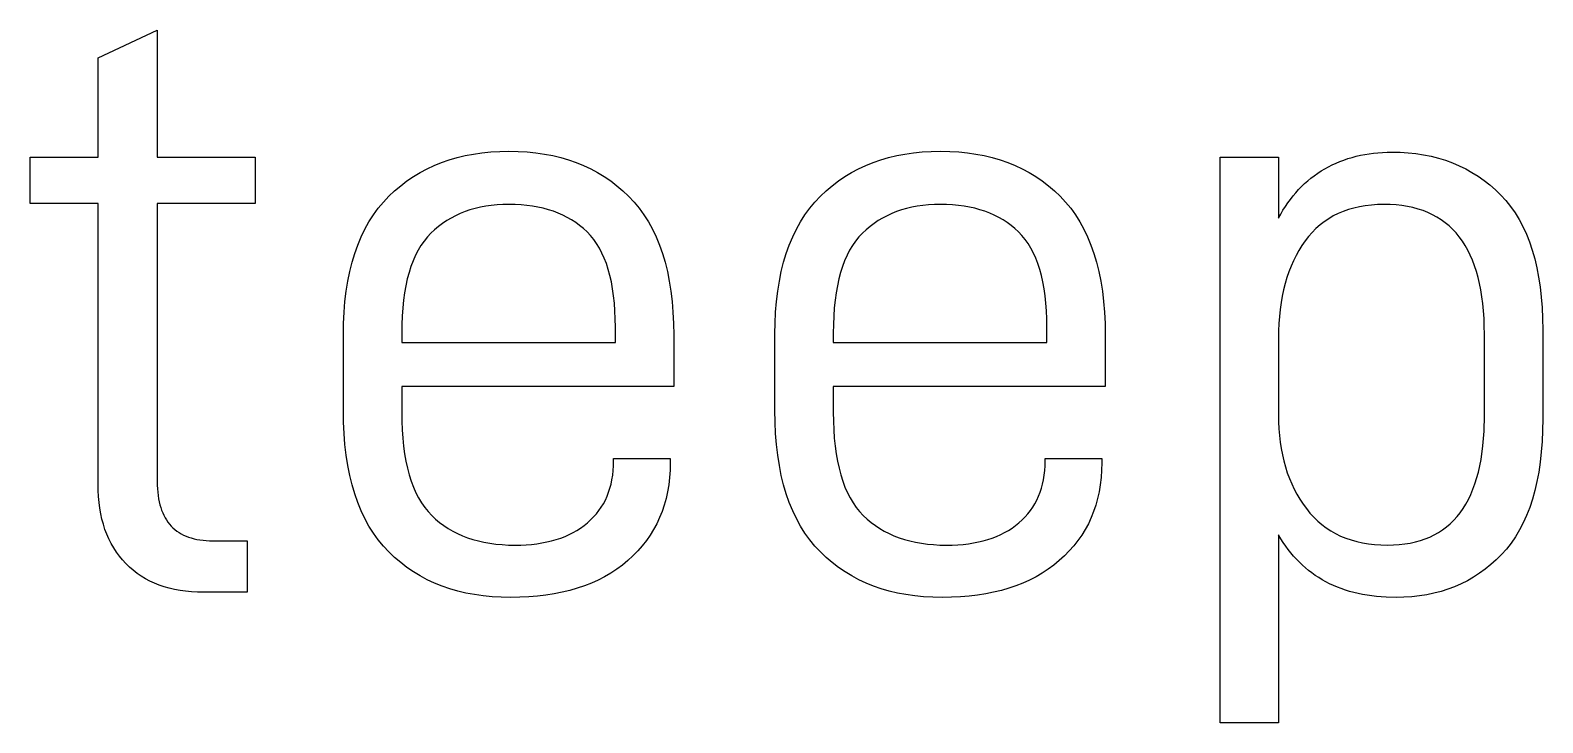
# Model space of a CAD drawing. Header units: millimetres. Extents: x 120 to 180, y -156 to -28.
# Drawn here: x 154.647 to 159.312, y -104.126 to -101.991 of the extents above; entities that cross this region are included whole.
import ezdxf

# ---------------------------------------------------------------- set-up
doc = ezdxf.new("R2010")
doc.units = ezdxf.units.MM
doc.layers.add('F.Silkscreen', color=41, linetype='CONTINUOUS', true_color=0xf2eda1)

msp = doc.modelspace()

# ---------------------------------------------------------------- linework, layer by layer
at = {"layer": 'F.Silkscreen', "linetype": 'CONTINUOUS'}
for p, q in [((154.856292, -102.075281), (155.038854, -101.990607)), ((155.038854, -101.990607), (155.038854, -102.38219)), ((154.856292, -102.38219), (154.856292, -102.075281)), ((154.647273, -102.525096), (154.647273, -102.38219)), ((154.647273, -102.38219), (154.856292, -102.38219)), ((155.038854, -102.38219), (155.34048, -102.38219)), ((155.34048, -102.38219), (155.34048, -102.525096)), ((155.939423, -102.390272), (155.963634, -102.38322)), ((155.963634, -102.38322), (155.988547, -102.377254)), ((155.988547, -102.377254), (156.014163, -102.372372)), ((156.014163, -102.372372), (156.040482, -102.368575)), ((156.040482, -102.368575), (156.067502, -102.365863)), ((156.067502, -102.365863), (156.095224, -102.364236)), ((156.095224, -102.364236), (156.123647, -102.363694)), ((156.123647, -102.363694), (156.152064, -102.364236)), ((156.152064, -102.364236), (156.179768, -102.365863)), ((156.179768, -102.365863), (156.206759, -102.368575)), ((156.206759, -102.368575), (156.233037, -102.372372)), ((156.233037, -102.372372), (156.258601, -102.377254)), ((156.258601, -102.377254), (156.283453, -102.38322)), ((156.283453, -102.38322), (156.307591, -102.390272)), ((157.270279, -102.390272), (157.294489, -102.38322)), ((157.294489, -102.38322), (157.319403, -102.377254)), ((157.319403, -102.377254), (157.345019, -102.372372)), ((157.345019, -102.372372), (157.371337, -102.368575)), ((157.371337, -102.368575), (157.398357, -102.365863)), ((157.398357, -102.365863), (157.426079, -102.364236)), ((157.426079, -102.364236), (157.454501, -102.363694)), ((157.454501, -102.363694), (157.482918, -102.364236)), ((157.482918, -102.364236), (157.510622, -102.365863)), ((157.510622, -102.365863), (157.537613, -102.368575)), ((157.537613, -102.368575), (157.563891, -102.372372)), ((157.563891, -102.372372), (157.589455, -102.377254)), ((157.589455, -102.377254), (157.614307, -102.38322)), ((157.614307, -102.38322), (157.638445, -102.390272)), ((158.317044, -102.940485), (158.317044, -102.38219)), ((158.317044, -102.38219), (158.496961, -102.38219)), ((158.496961, -102.38219), (158.496961, -102.57007)), ((158.6987, -102.390714), (158.711087, -102.386482)), ((158.711087, -102.386482), (158.723678, -102.382653)), ((158.723678, -102.382653), (158.736474, -102.379228)), ((158.736474, -102.379228), (158.749475, -102.376205)), ((158.749475, -102.376205), (158.76268, -102.373586)), ((158.76268, -102.373586), (158.77609, -102.371369)), ((158.77609, -102.371369), (158.789705, -102.369556)), ((158.789705, -102.369556), (158.803524, -102.368145)), ((158.803524, -102.368145), (158.817548, -102.367137)), ((158.817548, -102.367137), (158.831777, -102.366533)), ((158.831777, -102.366533), (158.84621, -102.366331)), ((158.84621, -102.366331), (158.871706, -102.366848)), ((158.871706, -102.366848), (158.896602, -102.368398)), ((158.896602, -102.368398), (158.920896, -102.370982)), ((158.920896, -102.370982), (158.94459, -102.374599)), ((158.94459, -102.374599), (158.967685, -102.37925)), ((158.967685, -102.37925), (158.99018, -102.384934)), ((158.99018, -102.384934), (159.012075, -102.391652)), ((155.82893, -102.441814), (155.849619, -102.429334)), ((155.849619, -102.429334), (155.871014, -102.41794)), ((155.871014, -102.41794), (155.893113, -102.407632)), ((155.893113, -102.407632), (155.915916, -102.39841)), ((155.915916, -102.39841), (155.939423, -102.390272)), ((156.307591, -102.390272), (156.331016, -102.39841)), ((156.331016, -102.39841), (156.353728, -102.407632)), ((156.353728, -102.407632), (156.375727, -102.41794)), ((156.375727, -102.41794), (156.397013, -102.429334)), ((156.397013, -102.429334), (156.417585, -102.441814)), ((157.159786, -102.441814), (157.180475, -102.429334)), ((157.180475, -102.429334), (157.20187, -102.41794)), ((157.20187, -102.41794), (157.223969, -102.407632)), ((157.223969, -102.407632), (157.246772, -102.39841)), ((157.246772, -102.39841), (157.270279, -102.390272)), ((157.638445, -102.390272), (157.66187, -102.39841)), ((157.66187, -102.39841), (157.684582, -102.407632)), ((157.684582, -102.407632), (157.70658, -102.41794)), ((157.70658, -102.41794), (157.727866, -102.429334)), ((157.727866, -102.429334), (157.748438, -102.441814)), ((158.607364, -102.438985), (158.617897, -102.431579)), ((158.617897, -102.431579), (158.628721, -102.424556)), ((158.628721, -102.424556), (158.639837, -102.417917)), ((158.639837, -102.417917), (158.6512, -102.41167)), ((158.6512, -102.41167), (158.662768, -102.405826)), ((158.662768, -102.405826), (158.674541, -102.400386)), ((158.674541, -102.400386), (158.686518, -102.395348)), ((158.686518, -102.395348), (158.6987, -102.390714)), ((159.012075, -102.391652), (159.033372, -102.399403)), ((159.033372, -102.399403), (159.05407, -102.408188)), ((159.05407, -102.408188), (159.074171, -102.418006)), ((159.074171, -102.418006), (159.093673, -102.428857)), ((159.093673, -102.428857), (159.112579, -102.440742)), ((155.771096, -102.485768), (155.789668, -102.47003)), ((155.789668, -102.47003), (155.808946, -102.455379)), ((155.808946, -102.455379), (155.82893, -102.441814)), ((156.417585, -102.441814), (156.437445, -102.455379)), ((156.437445, -102.455379), (156.456591, -102.47003)), ((156.456591, -102.47003), (156.475024, -102.485768)), ((157.101952, -102.485768), (157.120524, -102.47003)), ((157.120524, -102.47003), (157.139802, -102.455379)), ((157.139802, -102.455379), (157.159786, -102.441814)), ((157.748438, -102.441814), (157.768297, -102.455379)), ((157.768297, -102.455379), (157.787444, -102.47003)), ((157.787444, -102.47003), (157.805876, -102.485768)), ((158.559072, -102.481756), (158.568148, -102.472437)), ((158.568148, -102.472437), (158.577515, -102.4635)), ((158.577515, -102.4635), (158.587173, -102.454946)), ((158.587173, -102.454946), (158.597123, -102.446774)), ((158.597123, -102.446774), (158.607364, -102.438985)), ((159.112579, -102.440742), (159.130887, -102.453661)), ((159.130887, -102.453661), (159.148599, -102.467613)), ((159.148599, -102.467613), (159.165715, -102.482598)), ((154.856292, -102.525096), (154.647273, -102.525096)), ((154.856292, -103.390265), (154.856292, -102.525096)), ((155.34048, -102.525096), (155.038854, -102.525096)), ((155.038854, -102.525096), (155.038854, -103.382318)), ((155.720389, -102.539648), (155.736264, -102.520535)), ((155.736264, -102.520535), (155.75323, -102.502591)), ((155.75323, -102.502591), (155.771096, -102.485768)), ((156.123647, -102.527733), (156.105034, -102.528079)), ((156.142585, -102.528064), (156.123647, -102.527733)), ((156.475024, -102.485768), (156.492744, -102.502591)), ((156.492744, -102.502591), (156.509564, -102.520535)), ((156.509564, -102.520535), (156.5253, -102.539648)), ((157.051245, -102.539648), (157.06712, -102.520535)), ((157.06712, -102.520535), (157.084087, -102.502591)), ((157.084087, -102.502591), (157.101952, -102.485768)), ((157.454501, -102.527733), (157.435889, -102.528079)), ((157.47344, -102.528064), (157.454501, -102.527733)), ((157.805876, -102.485768), (157.823596, -102.502591)), ((157.823596, -102.502591), (157.840417, -102.520535)), ((157.840417, -102.520535), (157.856152, -102.539648)), ((158.518067, -102.534088), (158.525685, -102.522857)), ((158.525685, -102.522857), (158.533595, -102.512009)), ((158.533595, -102.512009), (158.541796, -102.501542)), ((158.541796, -102.501542), (158.550288, -102.491458)), ((158.550288, -102.491458), (158.559072, -102.481756)), ((158.822398, -102.527733), (158.80252, -102.528172)), ((158.841444, -102.528123), (158.822398, -102.527733)), ((159.165715, -102.482598), (159.182235, -102.498617)), ((159.182235, -102.498617), (159.197949, -102.515742)), ((159.197949, -102.515742), (159.212646, -102.534046)), ((155.691917, -102.581379), (155.705607, -102.559929)), ((155.705607, -102.559929), (155.720389, -102.539648)), ((155.945081, -102.569616), (155.931695, -102.577578)), ((155.958941, -102.562347), (155.945081, -102.569616)), ((155.973274, -102.555771), (155.958941, -102.562347)), ((155.98808, -102.549886), (155.973274, -102.555771)), ((156.003362, -102.544694), (155.98808, -102.549886)), ((156.019118, -102.540194), (156.003362, -102.544694)), ((156.035349, -102.536387), (156.019118, -102.540194)), ((156.052056, -102.533271), (156.035349, -102.536387)), ((156.069239, -102.530848), (156.052056, -102.533271)), ((156.086898, -102.529118), (156.069239, -102.530848)), ((156.105034, -102.528079), (156.086898, -102.529118)), ((156.161003, -102.529055), (156.142585, -102.528064)), ((156.178901, -102.530708), (156.161003, -102.529055)), ((156.196279, -102.533022), (156.178901, -102.530708)), ((156.213138, -102.535997), (156.196279, -102.533022)), ((156.229477, -102.539634), (156.213138, -102.535997)), ((156.245299, -102.543933), (156.229477, -102.539634)), ((156.260602, -102.548893), (156.245299, -102.543933)), ((156.275387, -102.554515), (156.260602, -102.548893)), ((156.289655, -102.560799), (156.275387, -102.554515)), ((156.303406, -102.567745), (156.289655, -102.560799)), ((156.316641, -102.575352), (156.303406, -102.567745)), ((156.5253, -102.539648), (156.53995, -102.559929)), ((156.53995, -102.559929), (156.553515, -102.581379)), ((157.022773, -102.581379), (157.036463, -102.559929)), ((157.036463, -102.559929), (157.051245, -102.539648)), ((157.275938, -102.569616), (157.262552, -102.577578)), ((157.289797, -102.562347), (157.275938, -102.569616)), ((157.30413, -102.555771), (157.289797, -102.562347)), ((157.318937, -102.549886), (157.30413, -102.555771)), ((157.334218, -102.544694), (157.318937, -102.549886)), ((157.349974, -102.540194), (157.334218, -102.544694)), ((157.366205, -102.536387), (157.349974, -102.540194)), ((157.382912, -102.533271), (157.366205, -102.536387)), ((157.400094, -102.530848), (157.382912, -102.533271)), ((157.417753, -102.529118), (157.400094, -102.530848)), ((157.435889, -102.528079), (157.417753, -102.529118)), ((157.491858, -102.529055), (157.47344, -102.528064)), ((157.509756, -102.530708), (157.491858, -102.529055)), ((157.527134, -102.533022), (157.509756, -102.530708)), ((157.543993, -102.535997), (157.527134, -102.533022)), ((157.560333, -102.539634), (157.543993, -102.535997)), ((157.576154, -102.543933), (157.560333, -102.539634)), ((157.591457, -102.548893), (157.576154, -102.543933)), ((157.606242, -102.554515), (157.591457, -102.548893)), ((157.62051, -102.560799), (157.606242, -102.554515)), ((157.634261, -102.567745), (157.62051, -102.560799)), ((157.647495, -102.575352), (157.634261, -102.567745)), ((157.856152, -102.539648), (157.870802, -102.559929)), ((157.870802, -102.559929), (157.884368, -102.581379)), ((158.496961, -102.57007), (158.503705, -102.557694)), ((158.503705, -102.557694), (158.51074, -102.5457)), ((158.51074, -102.5457), (158.518067, -102.534088)), ((158.651674, -102.57166), (158.638017, -102.580885)), ((158.66595, -102.563314), (158.651674, -102.57166)), ((158.680845, -102.555846), (158.66595, -102.563314)), ((158.696361, -102.549257), (158.680845, -102.555846)), ((158.712497, -102.543547), (158.696361, -102.549257)), ((158.729255, -102.538715), (158.712497, -102.543547)), ((158.746636, -102.534761), (158.729255, -102.538715)), ((158.76464, -102.531687), (158.746636, -102.534761)), ((158.783267, -102.52949), (158.76464, -102.531687)), ((158.80252, -102.528172), (158.783267, -102.52949)), ((158.859885, -102.529294), (158.841444, -102.528123)), ((158.877721, -102.531244), (158.859885, -102.529294)), ((158.894952, -102.533975), (158.877721, -102.531244)), ((158.911579, -102.537486), (158.894952, -102.533975)), ((158.927602, -102.541778), (158.911579, -102.537486)), ((158.943019, -102.54685), (158.927602, -102.541778)), ((158.957832, -102.552702), (158.943019, -102.54685)), ((158.972041, -102.559334), (158.957832, -102.552702)), ((158.985645, -102.566746), (158.972041, -102.559334)), ((158.998644, -102.574939), (158.985645, -102.566746)), ((159.212646, -102.534046), (159.226326, -102.553528)), ((159.226326, -102.553528), (159.238991, -102.574188)), ((159.238991, -102.574188), (159.250641, -102.596027)), ((155.667816, -102.627784), (155.67932, -102.603998)), ((155.67932, -102.603998), (155.691917, -102.581379)), ((155.882877, -102.616346), (155.871968, -102.62794)), ((155.894373, -102.605615), (155.882877, -102.616346)), ((155.906342, -102.595577), (155.894373, -102.605615)), ((155.918782, -102.586231), (155.906342, -102.595577)), ((155.931695, -102.577578), (155.918782, -102.586231)), ((156.329359, -102.583623), (156.316641, -102.575352)), ((156.341561, -102.592555), (156.329359, -102.583623)), ((156.353248, -102.60215), (156.341561, -102.592555)), ((156.364419, -102.612407), (156.353248, -102.60215)), ((156.374992, -102.623475), (156.364419, -102.612407)), ((156.553515, -102.581379), (156.565995, -102.603998)), ((156.565995, -102.603998), (156.57739, -102.627784)), ((156.998673, -102.627784), (157.010176, -102.603998)), ((157.010176, -102.603998), (157.022773, -102.581379)), ((157.213733, -102.616346), (157.202825, -102.62794)), ((157.22523, -102.605615), (157.213733, -102.616346)), ((157.237198, -102.595577), (157.22523, -102.605615)), ((157.249639, -102.586231), (157.237198, -102.595577)), ((157.262552, -102.577578), (157.249639, -102.586231)), ((157.660213, -102.583623), (157.647495, -102.575352)), ((157.672415, -102.592555), (157.660213, -102.583623)), ((157.684102, -102.60215), (157.672415, -102.592555)), ((157.695274, -102.612407), (157.684102, -102.60215)), ((157.705847, -102.623475), (157.695274, -102.612407)), ((157.884368, -102.581379), (157.896847, -102.603998)), ((157.896847, -102.603998), (157.908242, -102.627784)), ((158.600748, -102.61383), (158.589557, -102.626569)), ((158.612554, -102.60197), (158.600748, -102.61383)), ((158.624977, -102.590988), (158.612554, -102.60197)), ((158.638017, -102.580885), (158.624977, -102.590988)), ((159.011039, -102.583912), (158.998644, -102.574939)), ((159.022829, -102.593665), (159.011039, -102.583912)), ((159.034014, -102.604199), (159.022829, -102.593665)), ((159.044595, -102.615513), (159.034014, -102.604199)), ((159.054571, -102.627607), (159.044595, -102.615513)), ((159.250641, -102.596027), (159.261276, -102.619044)), ((159.261276, -102.619044), (159.270896, -102.643239)), ((155.648091, -102.678862), (155.657406, -102.652739)), ((155.657406, -102.652739), (155.667816, -102.627784)), ((155.852271, -102.654198), (155.843482, -102.668861)), ((155.861767, -102.640558), (155.852271, -102.654198)), ((155.871968, -102.62794), (155.861767, -102.640558)), ((156.384883, -102.635515), (156.374992, -102.623475)), ((156.394092, -102.648526), (156.384883, -102.635515)), ((156.402618, -102.662509), (156.394092, -102.648526)), ((156.410463, -102.677464), (156.402618, -102.662509)), ((156.57739, -102.627784), (156.587699, -102.652739)), ((156.587699, -102.652739), (156.596923, -102.678862)), ((156.978948, -102.678862), (156.988263, -102.652739)), ((156.988263, -102.652739), (156.998673, -102.627784)), ((157.183128, -102.654198), (157.174339, -102.668861)), ((157.192624, -102.640558), (157.183128, -102.654198)), ((157.202825, -102.62794), (157.192624, -102.640558)), ((157.715738, -102.635515), (157.705847, -102.623475)), ((157.724946, -102.648526), (157.715738, -102.635515)), ((157.733473, -102.662509), (157.724946, -102.648526)), ((157.741317, -102.677464), (157.733473, -102.662509)), ((157.908242, -102.627784), (157.918552, -102.652739)), ((157.918552, -102.652739), (157.927776, -102.678862)), ((158.569034, -102.654532), (158.559732, -102.669467)), ((158.578981, -102.640187), (158.569034, -102.654532)), ((158.589557, -102.626569), (158.578981, -102.640187)), ((159.063943, -102.640481), (159.054571, -102.627607)), ((159.07271, -102.654136), (159.063943, -102.640481)), ((159.080872, -102.668571), (159.07271, -102.654136)), ((159.270896, -102.643239), (159.279501, -102.668612)), ((155.632743, -102.734614), (155.639869, -102.706154)), ((155.639869, -102.706154), (155.648091, -102.678862)), ((155.828018, -102.701255), (155.821343, -102.718986)), ((155.835397, -102.684546), (155.828018, -102.701255)), ((155.843482, -102.668861), (155.835397, -102.684546)), ((156.417625, -102.69339), (156.410463, -102.677464)), ((156.424106, -102.710288), (156.417625, -102.69339)), ((156.429904, -102.728158), (156.424106, -102.710288)), ((156.596923, -102.678862), (156.605062, -102.706154)), ((156.605062, -102.706154), (156.612116, -102.734614)), ((156.963601, -102.734614), (156.970727, -102.706154)), ((156.970727, -102.706154), (156.978948, -102.678862)), ((157.158875, -102.701255), (157.152201, -102.718986)), ((157.166254, -102.684546), (157.158875, -102.701255)), ((157.174339, -102.668861), (157.166254, -102.684546)), ((157.74848, -102.69339), (157.741317, -102.677464)), ((157.75496, -102.710288), (157.74848, -102.69339)), ((157.760758, -102.728158), (157.75496, -102.710288)), ((157.927776, -102.678862), (157.935915, -102.706154)), ((157.935915, -102.706154), (157.942969, -102.734614)), ((158.54306, -102.701107), (158.535689, -102.717812)), ((158.551074, -102.684992), (158.54306, -102.701107)), ((158.559732, -102.669467), (158.551074, -102.684992)), ((159.08843, -102.683786), (159.080872, -102.668571)), ((159.095383, -102.699781), (159.08843, -102.683786)), ((159.101732, -102.716557), (159.095383, -102.699781)), ((159.279501, -102.668612), (159.287093, -102.695164)), ((159.287093, -102.695164), (159.293671, -102.722893)), ((155.626712, -102.764242), (155.632743, -102.734614)), ((155.810107, -102.757516), (155.805544, -102.778316)), ((155.815373, -102.73774), (155.810107, -102.757516)), ((155.821343, -102.718986), (155.815373, -102.73774)), ((156.43502, -102.746999), (156.429904, -102.728158)), ((156.439454, -102.766812), (156.43502, -102.746999)), ((156.612116, -102.734614), (156.618085, -102.764242)), ((156.95757, -102.764242), (156.963601, -102.734614)), ((157.140964, -102.757516), (157.136401, -102.778316)), ((157.14623, -102.73774), (157.140964, -102.757516)), ((157.152201, -102.718986), (157.14623, -102.73774)), ((157.765874, -102.746999), (157.760758, -102.728158)), ((157.770308, -102.766812), (157.765874, -102.746999)), ((157.942969, -102.734614), (157.948937, -102.764242)), ((158.522876, -102.752992), (158.517433, -102.771466)), ((158.528961, -102.735107), (158.522876, -102.752992)), ((158.535689, -102.717812), (158.528961, -102.735107)), ((159.107476, -102.734113), (159.101732, -102.716557)), ((159.112615, -102.752449), (159.107476, -102.734113)), ((159.11715, -102.771566), (159.112615, -102.752449)), ((159.293671, -102.722893), (159.299236, -102.751801)), ((159.299236, -102.751801), (159.303789, -102.781886)), ((155.617938, -102.827001), (155.621777, -102.795037)), ((155.621777, -102.795037), (155.626712, -102.764242)), ((155.801684, -102.800138), (155.798526, -102.822983)), ((155.805544, -102.778316), (155.801684, -102.800138)), ((156.443205, -102.787597), (156.439454, -102.766812)), ((156.446275, -102.809353), (156.443205, -102.787597)), ((156.618085, -102.764242), (156.622968, -102.795037)), ((156.622968, -102.795037), (156.626767, -102.827001)), ((156.948796, -102.827001), (156.952635, -102.795037)), ((156.952635, -102.795037), (156.95757, -102.764242)), ((157.13254, -102.800138), (157.129383, -102.822983)), ((157.136401, -102.778316), (157.13254, -102.800138)), ((157.77406, -102.787597), (157.770308, -102.766812)), ((157.777129, -102.809353), (157.77406, -102.787597)), ((157.948937, -102.764242), (157.953821, -102.795037)), ((157.953821, -102.795037), (157.957619, -102.827001)), ((158.512632, -102.79053), (158.508472, -102.810184)), ((158.517433, -102.771466), (158.512632, -102.79053)), ((159.12108, -102.791462), (159.11715, -102.771566)), ((159.124405, -102.812139), (159.12108, -102.791462)), ((159.303789, -102.781886), (159.307329, -102.81315)), ((155.615195, -102.860133), (155.617938, -102.827001)), ((155.796072, -102.846851), (155.794318, -102.871742)), ((155.798526, -102.822983), (155.796072, -102.846851)), ((156.448662, -102.832081), (156.446275, -102.809353)), ((156.450368, -102.855781), (156.448662, -102.832081)), ((156.626767, -102.827001), (156.62948, -102.860133)), ((156.946053, -102.860133), (156.948796, -102.827001)), ((157.126928, -102.846851), (157.125175, -102.871742)), ((157.129383, -102.822983), (157.126928, -102.846851)), ((157.779517, -102.832081), (157.777129, -102.809353)), ((157.781222, -102.855781), (157.779517, -102.832081)), ((157.957619, -102.827001), (157.960332, -102.860133)), ((158.502075, -102.85126), (158.499837, -102.872682)), ((158.504953, -102.830427), (158.502075, -102.85126)), ((158.508472, -102.810184), (158.504953, -102.830427)), ((159.127126, -102.833597), (159.124405, -102.812139)), ((159.129242, -102.855834), (159.127126, -102.833597)), ((159.307329, -102.81315), (159.309857, -102.845591)), ((159.309857, -102.845591), (159.311374, -102.87921)), ((155.613082, -102.924591), (155.613549, -102.894433)), ((155.613549, -102.894433), (155.615195, -102.860133)), ((155.793267, -102.897655), (155.792917, -102.924591)), ((155.794318, -102.871742), (155.793267, -102.897655)), ((156.451391, -102.880452), (156.450368, -102.855781)), ((156.451732, -102.906095), (156.451391, -102.880452)), ((156.62948, -102.860133), (156.631108, -102.894433)), ((156.631108, -102.894433), (156.63165, -102.929901)), ((156.943941, -102.924591), (156.944407, -102.894433)), ((156.944407, -102.894433), (156.946053, -102.860133)), ((157.124123, -102.897655), (157.123773, -102.924591)), ((157.125175, -102.871742), (157.124123, -102.897655)), ((157.782245, -102.880452), (157.781222, -102.855781)), ((157.782586, -102.906095), (157.782245, -102.880452)), ((157.960332, -102.860133), (157.96196, -102.894433)), ((157.96196, -102.894433), (157.962503, -102.929901)), ((158.498239, -102.894694), (158.49728, -102.917295)), ((158.499837, -102.872682), (158.498239, -102.894694)), ((159.130754, -102.878852), (159.129242, -102.855834)), ((159.131661, -102.90265), (159.130754, -102.878852)), ((159.311374, -102.87921), (159.311879, -102.914007)), ((155.613, -102.929901), (155.613082, -102.924591)), ((155.613, -103.16272), (155.613, -102.929901)), ((155.792917, -102.924591), (155.792917, -102.953707)), ((156.451732, -102.953707), (156.451732, -102.906095)), ((156.63165, -102.929901), (156.63165, -103.08863)), ((156.943858, -102.929901), (156.943941, -102.924591)), ((156.943858, -103.16272), (156.943858, -102.929901)), ((157.123773, -102.924591), (157.123773, -102.953707)), ((157.782586, -102.953707), (157.782586, -102.906095)), ((157.962503, -102.929901), (157.962503, -103.08863)), ((158.317044, -104.125785), (158.317044, -102.940485)), ((158.49728, -102.917295), (158.496961, -102.940485)), ((158.496961, -102.940485), (158.496961, -103.175942)), ((159.131963, -102.927228), (159.131661, -102.90265)), ((159.131963, -103.178614), (159.131963, -102.927228)), ((159.311879, -102.914007), (159.311879, -103.189163)), ((155.792917, -102.953707), (156.451732, -102.953707)), ((157.123773, -102.953707), (157.782586, -102.953707)), ((156.63165, -103.08863), (155.792917, -103.08863)), ((155.792917, -103.08863), (155.792917, -103.16803)), ((157.962503, -103.08863), (157.123773, -103.08863)), ((157.123773, -103.08863), (157.123773, -103.16803)), ((155.613549, -103.199151), (155.613, -103.16272)), ((155.792917, -103.16803), (155.793279, -103.195935)), ((156.944407, -103.199151), (156.943858, -103.16272)), ((157.123773, -103.16803), (157.124136, -103.195935)), ((158.496961, -103.175942), (158.497296, -103.197848)), ((159.130794, -103.22699), (159.131963, -103.178614)), ((155.615195, -103.234363), (155.613549, -103.199151)), ((155.793279, -103.195935), (155.794367, -103.222776)), ((155.794367, -103.222776), (155.79618, -103.248554)), ((156.946053, -103.234363), (156.944407, -103.199151)), ((157.124136, -103.195935), (157.125223, -103.222776)), ((157.125223, -103.222776), (157.127036, -103.248554)), ((158.497296, -103.197848), (158.498301, -103.219247)), ((158.498301, -103.219247), (158.499976, -103.24014)), ((159.127288, -103.272246), (159.130794, -103.22699)), ((159.311383, -103.224286), (159.309895, -103.258209)), ((159.311879, -103.189163), (159.311383, -103.224286)), ((155.617938, -103.268356), (155.615195, -103.234363)), ((155.621777, -103.30113), (155.617938, -103.268356)), ((155.79618, -103.248554), (155.798717, -103.273269)), ((155.798717, -103.273269), (155.801978, -103.29692)), ((156.948796, -103.268356), (156.946053, -103.234363)), ((156.952635, -103.30113), (156.948796, -103.268356)), ((157.127036, -103.248554), (157.129573, -103.273269)), ((157.129573, -103.273269), (157.132834, -103.29692)), ((158.499976, -103.24014), (158.502323, -103.260526)), ((158.502323, -103.260526), (158.505341, -103.280406)), ((159.121444, -103.31438), (159.127288, -103.272246)), ((159.309895, -103.258209), (159.307414, -103.290933)), ((155.626712, -103.332685), (155.621777, -103.30113)), ((155.801978, -103.29692), (155.805963, -103.319506)), ((155.805963, -103.319506), (155.810671, -103.341029)), ((156.446125, -103.333822), (156.446441, -103.318812)), ((156.446441, -103.318812), (156.446441, -103.3109)), ((156.446441, -103.3109), (156.621066, -103.3109)), ((156.621066, -103.3109), (156.621066, -103.324122)), ((156.95757, -103.332685), (156.952635, -103.30113)), ((157.132834, -103.29692), (157.136819, -103.319506)), ((157.136819, -103.319506), (157.141526, -103.341029)), ((157.776977, -103.333822), (157.777293, -103.318812)), ((157.777293, -103.318812), (157.777293, -103.3109)), ((157.777293, -103.3109), (157.951919, -103.3109)), ((157.951919, -103.3109), (157.951919, -103.324122)), ((158.505341, -103.280406), (158.50903, -103.299779)), ((158.50903, -103.299779), (158.513392, -103.318645)), ((158.513392, -103.318645), (158.518426, -103.337005)), ((159.113264, -103.353393), (159.121444, -103.31438)), ((159.307414, -103.290933), (159.303942, -103.322458)), ((155.632743, -103.36302), (155.626712, -103.332685)), ((155.639869, -103.392135), (155.632743, -103.36302)), ((155.810671, -103.341029), (155.816102, -103.361487)), ((155.816102, -103.361487), (155.822255, -103.380882)), ((156.441385, -103.376371), (156.443596, -103.362602)), ((156.443596, -103.362602), (156.445176, -103.348419)), ((156.445176, -103.348419), (156.446125, -103.333822)), ((156.620555, -103.347311), (156.61902, -103.369923)), ((156.621066, -103.324122), (156.620555, -103.347311)), ((156.963601, -103.36302), (156.95757, -103.332685)), ((156.970727, -103.392135), (156.963601, -103.36302)), ((157.141526, -103.341029), (157.146957, -103.361487)), ((157.146957, -103.361487), (157.15311, -103.380882)), ((157.772237, -103.376371), (157.774449, -103.362602)), ((157.774449, -103.362602), (157.776029, -103.348419)), ((157.776029, -103.348419), (157.776977, -103.333822)), ((157.951407, -103.347311), (157.949872, -103.369923)), ((157.951919, -103.324122), (157.951407, -103.347311)), ((158.518426, -103.337005), (158.524132, -103.354858)), ((158.524132, -103.354858), (158.530512, -103.372205)), ((159.102748, -103.389285), (159.113264, -103.353393)), ((159.299477, -103.352784), (159.29402, -103.381911)), ((159.303942, -103.322458), (159.299477, -103.352784)), ((154.856627, -103.409511), (154.856292, -103.390265)), ((154.857632, -103.42823), (154.856627, -103.409511)), ((155.038854, -103.382318), (155.039022, -103.393549)), ((155.039022, -103.393549), (155.039527, -103.404424)), ((155.039527, -103.404424), (155.040368, -103.414942)), ((155.648091, -103.420031), (155.639869, -103.392135)), ((155.822255, -103.380882), (155.82913, -103.399211)), ((155.82913, -103.399211), (155.836727, -103.416476)), ((156.430966, -103.415196), (156.43507, -103.402668)), ((156.43507, -103.402668), (156.438543, -103.389726)), ((156.438543, -103.389726), (156.441385, -103.376371)), ((156.612881, -103.413412), (156.608276, -103.43429)), ((156.616462, -103.391957), (156.612881, -103.413412)), ((156.61902, -103.369923), (156.616462, -103.391957)), ((156.978948, -103.420031), (156.970727, -103.392135)), ((157.15311, -103.380882), (157.159985, -103.399211)), ((157.159985, -103.399211), (157.167582, -103.416476)), ((157.761819, -103.415196), (157.765922, -103.402668)), ((157.765922, -103.402668), (157.769395, -103.389726)), ((157.769395, -103.389726), (157.772237, -103.376371)), ((157.943733, -103.413412), (157.939129, -103.43429)), ((157.947315, -103.391957), (157.943733, -103.413412)), ((157.949872, -103.369923), (157.947315, -103.391957)), ((158.530512, -103.372205), (158.537566, -103.389046)), ((158.537566, -103.389046), (158.545294, -103.40538)), ((158.545294, -103.40538), (158.553696, -103.421208)), ((159.089896, -103.422057), (159.096614, -103.406061)), ((159.096614, -103.406061), (159.102748, -103.389285)), ((159.287571, -103.409838), (159.280129, -103.436567)), ((159.29402, -103.381911), (159.287571, -103.409838)), ((154.859308, -103.446423), (154.857632, -103.42823)), ((154.861654, -103.464089), (154.859308, -103.446423)), ((155.040368, -103.414942), (155.041545, -103.425104)), ((155.041545, -103.425104), (155.043058, -103.43491)), ((155.043058, -103.43491), (155.044908, -103.444359)), ((155.044908, -103.444359), (155.047093, -103.453451)), ((155.047093, -103.453451), (155.049615, -103.462187)), ((155.657406, -103.446707), (155.648091, -103.420031)), ((155.667816, -103.472163), (155.657406, -103.446707)), ((155.836727, -103.416476), (155.845045, -103.432676)), ((155.845045, -103.432676), (155.854084, -103.447811)), ((155.854084, -103.447811), (155.863843, -103.461881)), ((156.40826, -103.46117), (156.41488, -103.450297)), ((156.41488, -103.450297), (156.420871, -103.43901)), ((156.420871, -103.43901), (156.426233, -103.42731)), ((156.426233, -103.42731), (156.430966, -103.415196)), ((156.602648, -103.454589), (156.595998, -103.47431)), ((156.608276, -103.43429), (156.602648, -103.454589)), ((156.988263, -103.446707), (156.978948, -103.420031)), ((156.998673, -103.472163), (156.988263, -103.446707)), ((157.167582, -103.416476), (157.1759, -103.432676)), ((157.1759, -103.432676), (157.18494, -103.447811)), ((157.18494, -103.447811), (157.194699, -103.461881)), ((157.739112, -103.46117), (157.745732, -103.450297)), ((157.745732, -103.450297), (157.751724, -103.43901)), ((157.751724, -103.43901), (157.757086, -103.42731)), ((157.757086, -103.42731), (157.761819, -103.415196)), ((157.933502, -103.454589), (157.926851, -103.47431)), ((157.939129, -103.43429), (157.933502, -103.454589)), ((158.553696, -103.421208), (158.562772, -103.43653)), ((158.562772, -103.43653), (158.572524, -103.451346)), ((158.572524, -103.451346), (158.582952, -103.465656)), ((159.066238, -103.465361), (159.074708, -103.451707)), ((159.074708, -103.451707), (159.082594, -103.437272)), ((159.082594, -103.437272), (159.089896, -103.422057)), ((159.280129, -103.436567), (159.271696, -103.462096)), ((154.864672, -103.481228), (154.861654, -103.464089)), ((154.868361, -103.497841), (154.864672, -103.481228)), ((154.872723, -103.513927), (154.868361, -103.497841)), ((155.049615, -103.462187), (155.052473, -103.470567)), ((155.052473, -103.470567), (155.055667, -103.47859)), ((155.055667, -103.47859), (155.059197, -103.486256)), ((155.059197, -103.486256), (155.063062, -103.493566)), ((155.063062, -103.493566), (155.067264, -103.50052)), ((155.067264, -103.50052), (155.071801, -103.507117)), ((155.071801, -103.507117), (155.076674, -103.513357)), ((155.67932, -103.496399), (155.667816, -103.472163)), ((155.691917, -103.519416), (155.67932, -103.496399)), ((155.863843, -103.461881), (155.874323, -103.474885)), ((155.874323, -103.474885), (155.885522, -103.486824)), ((155.885522, -103.486824), (155.897363, -103.49788)), ((155.897363, -103.49788), (155.909768, -103.508223)), ((156.365743, -103.509329), (156.3755, -103.500525)), ((156.3755, -103.500525), (156.384631, -103.491307)), ((156.384631, -103.491307), (156.393135, -103.481675)), ((156.393135, -103.481675), (156.401011, -103.471629)), ((156.401011, -103.471629), (156.40826, -103.46117)), ((156.588324, -103.493453), (156.579626, -103.512017)), ((156.595998, -103.47431), (156.588324, -103.493453)), ((157.010176, -103.496399), (156.998673, -103.472163)), ((157.022773, -103.519416), (157.010176, -103.496399)), ((157.194699, -103.461881), (157.205179, -103.474885)), ((157.205179, -103.474885), (157.216378, -103.486824)), ((157.216378, -103.486824), (157.228219, -103.49788)), ((157.228219, -103.49788), (157.240623, -103.508223)), ((157.696595, -103.509329), (157.706353, -103.500525)), ((157.706353, -103.500525), (157.715484, -103.491307)), ((157.715484, -103.491307), (157.723988, -103.481675)), ((157.723988, -103.481675), (157.731864, -103.471629)), ((157.731864, -103.471629), (157.739112, -103.46117)), ((157.919177, -103.493453), (157.91048, -103.512017)), ((157.926851, -103.47431), (157.919177, -103.493453)), ((158.582952, -103.465656), (158.594021, -103.479273)), ((158.594021, -103.479273), (158.605697, -103.492012)), ((158.605697, -103.492012), (158.617981, -103.503872)), ((158.617981, -103.503872), (158.630874, -103.514854)), ((159.026523, -103.512177), (159.037327, -103.501644)), ((159.037327, -103.501644), (159.047548, -103.49033)), ((159.047548, -103.49033), (159.057185, -103.478236)), ((159.057185, -103.478236), (159.066238, -103.465361)), ((159.26227, -103.486426), (159.251852, -103.509557)), ((159.271696, -103.462096), (159.26227, -103.486426)), ((154.877757, -103.529487), (154.872723, -103.513927)), ((154.883464, -103.54452), (154.877757, -103.529487)), ((154.889844, -103.559026), (154.883464, -103.54452)), ((155.076674, -103.513357), (155.081883, -103.519241)), ((155.081883, -103.519241), (155.087427, -103.524768)), ((155.087427, -103.524768), (155.093307, -103.529939)), ((155.093307, -103.529939), (155.099522, -103.534753)), ((155.099522, -103.534753), (155.106073, -103.539211)), ((155.106073, -103.539211), (155.11296, -103.543312)), ((155.11296, -103.543312), (155.120181, -103.547056)), ((155.120181, -103.547056), (155.127738, -103.550444)), ((155.127738, -103.550444), (155.135631, -103.553476)), ((155.135631, -103.553476), (155.143858, -103.55615)), ((155.705607, -103.541212), (155.691917, -103.519416)), ((155.720389, -103.561788), (155.705607, -103.541212)), ((155.909768, -103.508223), (155.922735, -103.517851)), ((155.922735, -103.517851), (155.936264, -103.526767)), ((155.936264, -103.526767), (155.950355, -103.534968)), ((155.950355, -103.534968), (155.965005, -103.542456)), ((155.965005, -103.542456), (155.980216, -103.549231)), ((155.980216, -103.549231), (155.995985, -103.555293)), ((156.283266, -103.556347), (156.296513, -103.551242)), ((156.296513, -103.551242), (156.309273, -103.5456)), ((156.309273, -103.5456), (156.321544, -103.539421)), ((156.321544, -103.539421), (156.333327, -103.532704)), ((156.333327, -103.532704), (156.344622, -103.52545)), ((156.344622, -103.52545), (156.355427, -103.517658)), ((156.355427, -103.517658), (156.365743, -103.509329)), ((156.559162, -103.547409), (156.547395, -103.564236)), ((156.569906, -103.530002), (156.559162, -103.547409)), ((156.579626, -103.512017), (156.569906, -103.530002)), ((157.036463, -103.541212), (157.022773, -103.519416)), ((157.051245, -103.561788), (157.036463, -103.541212)), ((157.240623, -103.508223), (157.25359, -103.517851)), ((157.25359, -103.517851), (157.26712, -103.526767)), ((157.26712, -103.526767), (157.28121, -103.534968)), ((157.28121, -103.534968), (157.295861, -103.542456)), ((157.295861, -103.542456), (157.311072, -103.549231)), ((157.311072, -103.549231), (157.326841, -103.555293)), ((157.614121, -103.556347), (157.627368, -103.551242)), ((157.627368, -103.551242), (157.640127, -103.5456)), ((157.640127, -103.5456), (157.652398, -103.539421)), ((157.652398, -103.539421), (157.664181, -103.532704)), ((157.664181, -103.532704), (157.675475, -103.52545)), ((157.675475, -103.52545), (157.68628, -103.517658)), ((157.68628, -103.517658), (157.696595, -103.509329)), ((157.890016, -103.547409), (157.87825, -103.564236)), ((157.90076, -103.530002), (157.890016, -103.547409)), ((157.91048, -103.512017), (157.90076, -103.530002)), ((158.504043, -103.55824), (158.496961, -103.546357)), ((158.496961, -103.546357), (158.496961, -104.125785)), ((158.630874, -103.514854), (158.644373, -103.524958)), ((158.644373, -103.524958), (158.658481, -103.534182)), ((158.658481, -103.534182), (158.673196, -103.542528)), ((158.673196, -103.542528), (158.688519, -103.549996)), ((158.688519, -103.549996), (158.70445, -103.556585)), ((158.949444, -103.558993), (158.963749, -103.553141)), ((158.963749, -103.553141), (158.977471, -103.546509)), ((158.977471, -103.546509), (158.990609, -103.539096)), ((158.990609, -103.539096), (159.003163, -103.530903)), ((159.003163, -103.530903), (159.015135, -103.52193)), ((159.015135, -103.52193), (159.026523, -103.512177)), ((159.228039, -103.552222), (159.214644, -103.571755)), ((159.240441, -103.531489), (159.228039, -103.552222)), ((159.251852, -103.509557), (159.240441, -103.531489)), ((154.896897, -103.573006), (154.889844, -103.559026)), ((154.904625, -103.586459), (154.896897, -103.573006)), ((154.913027, -103.599385), (154.904625, -103.586459)), ((154.922104, -103.611785), (154.913027, -103.599385)), ((155.143858, -103.55615), (155.152421, -103.558468)), ((155.152421, -103.558468), (155.161319, -103.56043)), ((155.161319, -103.56043), (155.170552, -103.562035)), ((155.170552, -103.562035), (155.18012, -103.563283)), ((155.18012, -103.563283), (155.190023, -103.564175)), ((155.190023, -103.564175), (155.200261, -103.564709)), ((155.200261, -103.564709), (155.210834, -103.564888)), ((155.210834, -103.564888), (155.316669, -103.564888)), ((155.316669, -103.564888), (155.316669, -103.723652)), ((155.736264, -103.581143), (155.720389, -103.561788)), ((155.75323, -103.599278), (155.736264, -103.581143)), ((155.771117, -103.616261), (155.75323, -103.599278)), ((155.995985, -103.555293), (156.012313, -103.560641)), ((156.012313, -103.560641), (156.029198, -103.565276)), ((156.029198, -103.565276), (156.046639, -103.569197)), ((156.046639, -103.569197), (156.064637, -103.572406)), ((156.064637, -103.572406), (156.083189, -103.574901)), ((156.083189, -103.574901), (156.102295, -103.576684)), ((156.102295, -103.576684), (156.121955, -103.577753)), ((156.121955, -103.577753), (156.142167, -103.578109)), ((156.142167, -103.578109), (156.159785, -103.577841)), ((156.159785, -103.577841), (156.176918, -103.577035)), ((156.176918, -103.577035), (156.193567, -103.575691)), ((156.193567, -103.575691), (156.209731, -103.573811)), ((156.209731, -103.573811), (156.22541, -103.571393)), ((156.22541, -103.571393), (156.240603, -103.568437)), ((156.240603, -103.568437), (156.255311, -103.564944)), ((156.255311, -103.564944), (156.269532, -103.560914)), ((156.269532, -103.560914), (156.283266, -103.556347)), ((156.520792, -103.596155), (156.505956, -103.611245)), ((156.534605, -103.580485), (156.520792, -103.596155)), ((156.547395, -103.564236), (156.534605, -103.580485)), ((157.06712, -103.581143), (157.051245, -103.561788)), ((157.084087, -103.599278), (157.06712, -103.581143)), ((157.101974, -103.616261), (157.084087, -103.599278)), ((157.326841, -103.555293), (157.343169, -103.560641)), ((157.343169, -103.560641), (157.360054, -103.565276)), ((157.360054, -103.565276), (157.377495, -103.569197)), ((157.377495, -103.569197), (157.395493, -103.572406)), ((157.395493, -103.572406), (157.414045, -103.574901)), ((157.414045, -103.574901), (157.433151, -103.576684)), ((157.433151, -103.576684), (157.452811, -103.577753)), ((157.452811, -103.577753), (157.473024, -103.578109)), ((157.473024, -103.578109), (157.490641, -103.577841)), ((157.490641, -103.577841), (157.507774, -103.577035)), ((157.507774, -103.577035), (157.524423, -103.575691)), ((157.524423, -103.575691), (157.540587, -103.573811)), ((157.540587, -103.573811), (157.556266, -103.571393)), ((157.556266, -103.571393), (157.571459, -103.568437)), ((157.571459, -103.568437), (157.586166, -103.564944)), ((157.586166, -103.564944), (157.600387, -103.560914)), ((157.600387, -103.560914), (157.614121, -103.556347)), ((157.851647, -103.596155), (157.83681, -103.611245)), ((157.86546, -103.580485), (157.851647, -103.596155)), ((157.87825, -103.564236), (157.86546, -103.580485)), ((158.5114, -103.569746), (158.504043, -103.55824)), ((158.519031, -103.580875), (158.5114, -103.569746)), ((158.526937, -103.591627), (158.519031, -103.580875)), ((158.535116, -103.602002), (158.526937, -103.591627)), ((158.70445, -103.556585), (158.720989, -103.562296)), ((158.720989, -103.562296), (158.738135, -103.567128)), ((158.738135, -103.567128), (158.755889, -103.571081)), ((158.755889, -103.571081), (158.774251, -103.574156)), ((158.774251, -103.574156), (158.79322, -103.576352)), ((158.79322, -103.576352), (158.812797, -103.57767)), ((158.812797, -103.57767), (158.832982, -103.578109)), ((158.832982, -103.578109), (158.851369, -103.577719)), ((158.851369, -103.577719), (158.869172, -103.576549)), ((158.869172, -103.576549), (158.886393, -103.574598)), ((158.886393, -103.574598), (158.903031, -103.571867)), ((158.903031, -103.571867), (158.919085, -103.568356)), ((158.919085, -103.568356), (158.934556, -103.564065)), ((158.934556, -103.564065), (158.949444, -103.558993)), ((159.200258, -103.59009), (159.184879, -103.607225)), ((159.214644, -103.571755), (159.200258, -103.59009)), ((154.931855, -103.623658), (154.922104, -103.611785)), ((154.942283, -103.635004), (154.931855, -103.623658)), ((154.953308, -103.645735), (154.942283, -103.635004)), ((154.964856, -103.655774), (154.953308, -103.645735)), ((155.789754, -103.632149), (155.771117, -103.616261)), ((155.809139, -103.64694), (155.789754, -103.632149)), ((155.829273, -103.660635), (155.809139, -103.64694)), ((156.473338, -103.639533), (156.455804, -103.652421)), ((156.490096, -103.625756), (156.473338, -103.639533)), ((156.505956, -103.611245), (156.490096, -103.625756)), ((157.12061, -103.632149), (157.101974, -103.616261)), ((157.139996, -103.64694), (157.12061, -103.632149)), ((157.160129, -103.660635), (157.139996, -103.64694)), ((157.804192, -103.639533), (157.786658, -103.652421)), ((157.820951, -103.625756), (157.804192, -103.639533)), ((157.83681, -103.611245), (157.820951, -103.625756)), ((158.54357, -103.611999), (158.535116, -103.602002)), ((158.552298, -103.621619), (158.54357, -103.611999)), ((158.5613, -103.630862), (158.552298, -103.621619)), ((158.570576, -103.639727), (158.5613, -103.630862)), ((158.580126, -103.648215), (158.570576, -103.639727)), ((159.152013, -103.63823), (159.134743, -103.652182)), ((159.168725, -103.623244), (159.152013, -103.63823)), ((159.184879, -103.607225), (159.168725, -103.623244)), ((154.976925, -103.665122), (154.964856, -103.655774)), ((154.989518, -103.673778), (154.976925, -103.665122)), ((155.002635, -103.681742), (154.989518, -103.673778)), ((155.016277, -103.689014), (155.002635, -103.681742)), ((155.030445, -103.695594), (155.016277, -103.689014)), ((155.850153, -103.673234), (155.829273, -103.660635)), ((155.87178, -103.684738), (155.850153, -103.673234)), ((155.894153, -103.695145), (155.87178, -103.684738)), ((156.398552, -103.685749), (156.377917, -103.695081)), ((156.418411, -103.675529), (156.398552, -103.685749)), ((156.437495, -103.66442), (156.418411, -103.675529)), ((156.455804, -103.652421), (156.437495, -103.66442)), ((157.18101, -103.673234), (157.160129, -103.660635)), ((157.202637, -103.684738), (157.18101, -103.673234)), ((157.22501, -103.695145), (157.202637, -103.684738)), ((157.729406, -103.685749), (157.708772, -103.695081)), ((157.749265, -103.675529), (157.729406, -103.685749)), ((157.768349, -103.66442), (157.749265, -103.675529)), ((157.786658, -103.652421), (157.768349, -103.66442)), ((158.58995, -103.656326), (158.580126, -103.648215)), ((158.600048, -103.66406), (158.58995, -103.656326)), ((158.610419, -103.671417), (158.600048, -103.66406)), ((158.621064, -103.678396), (158.610419, -103.671417)), ((158.631984, -103.684998), (158.621064, -103.678396)), ((158.643176, -103.691222), (158.631984, -103.684998)), ((158.654643, -103.69707), (158.643176, -103.691222)), ((159.079583, -103.687837), (159.060081, -103.697655)), ((159.098528, -103.676985), (159.079583, -103.687837)), ((159.116914, -103.6651), (159.098528, -103.676985)), ((159.134743, -103.652182), (159.116914, -103.6651)), ((155.045138, -103.701481), (155.030445, -103.695594)), ((155.060359, -103.706677), (155.045138, -103.701481)), ((155.076108, -103.71118), (155.060359, -103.706677)), ((155.092385, -103.71499), (155.076108, -103.71118)), ((155.109192, -103.718108), (155.092385, -103.71499)), ((155.126529, -103.720534), (155.109192, -103.718108)), ((155.144397, -103.722266), (155.126529, -103.720534)), ((155.162797, -103.723306), (155.144397, -103.722266)), ((155.18173, -103.723652), (155.162797, -103.723306)), ((155.316669, -103.723652), (155.18173, -103.723652)), ((155.917271, -103.704457), (155.894153, -103.695145)), ((155.941133, -103.712673), (155.917271, -103.704457)), ((155.965738, -103.719794), (155.941133, -103.712673)), ((155.991086, -103.725819), (155.965738, -103.719794)), ((156.017176, -103.730748), (155.991086, -103.725819)), ((156.044007, -103.734582), (156.017176, -103.730748)), ((156.071578, -103.73732), (156.044007, -103.734582)), ((156.099889, -103.738963), (156.071578, -103.73732)), ((156.128938, -103.739511), (156.099889, -103.738963)), ((156.157324, -103.739067), (156.128938, -103.739511)), ((156.184935, -103.737734), (156.157324, -103.739067)), ((156.211771, -103.735513), (156.184935, -103.737734)), ((156.237832, -103.732403), (156.211771, -103.735513)), ((156.263118, -103.728405), (156.237832, -103.732403)), ((156.287628, -103.723517), (156.263118, -103.728405)), ((156.311363, -103.717741), (156.287628, -103.723517)), ((156.334323, -103.711077), (156.311363, -103.717741)), ((156.356508, -103.703523), (156.334323, -103.711077)), ((156.377917, -103.695081), (156.356508, -103.703523)), ((157.248127, -103.704457), (157.22501, -103.695145)), ((157.271989, -103.712673), (157.248127, -103.704457)), ((157.296595, -103.719794), (157.271989, -103.712673)), ((157.321943, -103.725819), (157.296595, -103.719794)), ((157.348032, -103.730748), (157.321943, -103.725819)), ((157.374863, -103.734582), (157.348032, -103.730748)), ((157.402434, -103.73732), (157.374863, -103.734582)), ((157.430745, -103.738963), (157.402434, -103.73732)), ((157.459794, -103.739511), (157.430745, -103.738963)), ((157.48818, -103.739067), (157.459794, -103.739511)), ((157.515791, -103.737734), (157.48818, -103.739067)), ((157.542627, -103.735513), (157.515791, -103.737734)), ((157.568687, -103.732403), (157.542627, -103.735513)), ((157.593973, -103.728405), (157.568687, -103.732403)), ((157.618483, -103.723517), (157.593973, -103.728405)), ((157.642218, -103.717741), (157.618483, -103.723517)), ((157.665178, -103.711077), (157.642218, -103.717741)), ((157.687362, -103.703523), (157.665178, -103.711077)), ((157.708772, -103.695081), (157.687362, -103.703523)), ((158.666383, -103.70254), (158.654643, -103.69707)), ((158.678396, -103.707633), (158.666383, -103.70254)), ((158.690683, -103.712349), (158.678396, -103.707633)), ((158.703243, -103.716687), (158.690683, -103.712349)), ((158.716077, -103.720648), (158.703243, -103.716687)), ((158.729184, -103.724232), (158.716077, -103.720648)), ((158.742565, -103.727439), (158.729184, -103.724232)), ((158.756219, -103.730268), (158.742565, -103.727439)), ((158.770145, -103.73272), (158.756219, -103.730268)), ((158.784345, -103.734795), (158.770145, -103.73272)), ((158.798819, -103.736493), (158.784345, -103.734795)), ((158.813565, -103.737813), (158.798819, -103.736493)), ((158.828584, -103.738757), (158.813565, -103.737813)), ((158.859441, -103.739511), (158.828584, -103.738757)), ((158.883967, -103.738994), (158.859441, -103.739511)), ((158.907934, -103.737444), (158.883967, -103.738994)), ((158.931344, -103.73486), (158.907934, -103.737444)), ((158.954195, -103.731243), (158.931344, -103.73486)), ((158.976488, -103.726593), (158.954195, -103.731243)), ((158.998224, -103.720908), (158.976488, -103.726593)), ((159.019401, -103.714191), (158.998224, -103.720908)), ((159.04002, -103.70644), (159.019401, -103.714191)), ((159.060081, -103.697655), (159.04002, -103.70644)), ((158.496961, -104.125785), (158.317044, -104.125785))]:
    msp.add_line(p, q, dxfattribs=at)

doc.saveas('drawing.dxf')
